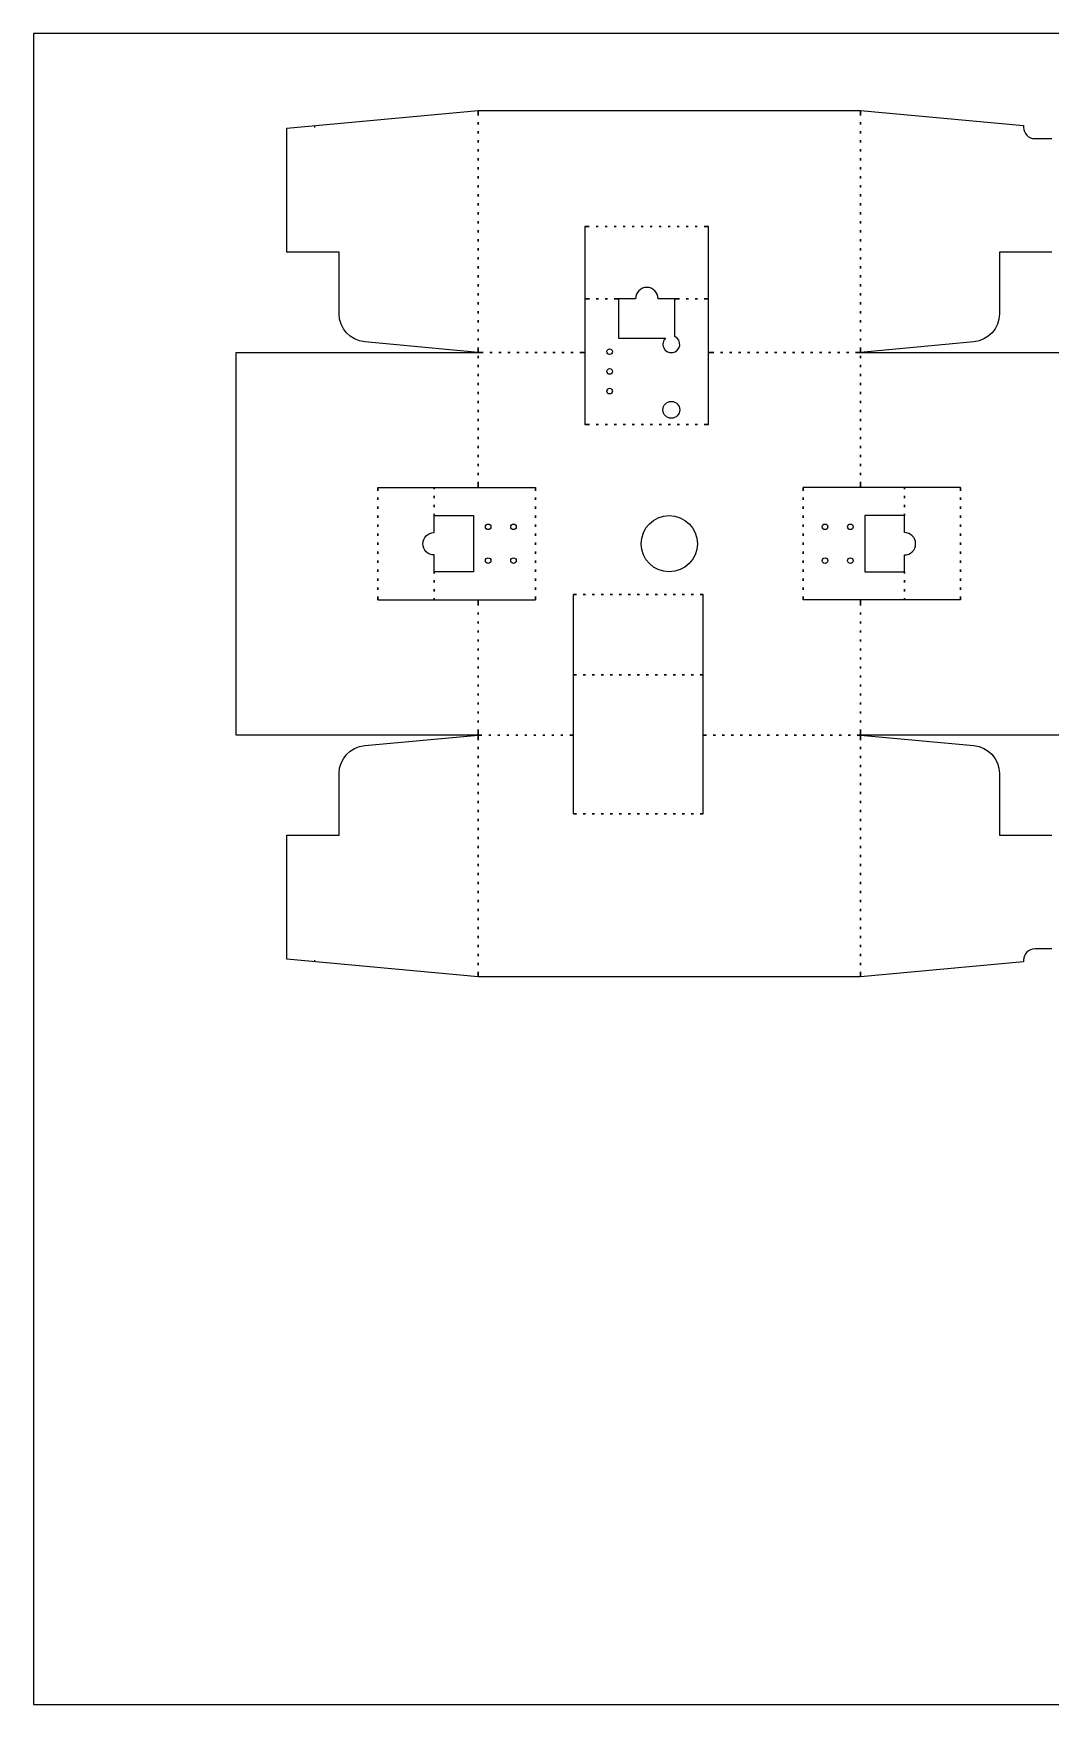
# Model space of a CAD drawing. Extents: x 0 to 420, y -297 to 0.
# Drawn here: x 0 to 180.9, y -297 to 0 of the extents above; entities that cross this region are included whole.
import ezdxf

# ---------------------------------------------------------------- set-up
doc = ezdxf.new("R2010")
doc.units = 0
for name, color, linetype in [('PIEGA_TRATTEGGIO', 9, 'CONTINUOUS'), ('TAGLI_INTERNI', 40, 'CONTINUOUS'), ('TAGLIO_ESTERNI', 35, 'CONTINUOUS')]:
    doc.layers.add(name, color=color, linetype=linetype)

msp = doc.modelspace()

# ---------------------------------------------------------------- linework, layer by layer
at = {"layer": 'PIEGA_TRATTEGGIO', "linetype": 'CONTINUOUS'}
for p, q in [((79.06, -13.69), (79.06, -14.59)), ((147.06, -14.59), (147.06, -13.69)), ((79.06, -15.79), (79.06, -16.19)), ((79.06, -17.39), (79.06, -17.79)), ((147.06, -16.19), (147.06, -15.79)), ((147.06, -17.79), (147.06, -17.39)), ((79.06, -18.99), (79.06, -19.39)), ((79.06, -20.59), (79.06, -20.99)), ((147.06, -19.39), (147.06, -18.99)), ((147.06, -20.99), (147.06, -20.59)), ((79.06, -22.19), (79.06, -22.59)), ((147.06, -22.59), (147.06, -22.19)), ((79.06, -23.79), (79.06, -24.19)), ((79.06, -25.39), (79.06, -25.79)), ((147.06, -24.19), (147.06, -23.79)), ((147.06, -25.79), (147.06, -25.39)), ((79.06, -26.99), (79.06, -27.39)), ((79.06, -28.59), (79.06, -28.99)), ((147.06, -27.39), (147.06, -26.99)), ((147.06, -28.99), (147.06, -28.59)), ((79.06, -30.19), (79.06, -30.59)), ((79.06, -31.79), (79.06, -32.19)), ((147.06, -30.59), (147.06, -30.19)), ((147.06, -32.19), (147.06, -31.79)), ((79.06, -33.39), (79.06, -33.79)), ((79.06, -34.99), (79.06, -35.39)), ((98.02, -34.34), (98.84, -34.34)), ((100.04, -34.34), (100.44, -34.34)), ((101.64, -34.34), (102.04, -34.34)), ((103.24, -34.34), (103.64, -34.34)), ((104.84, -34.34), (105.24, -34.34)), ((106.44, -34.34), (106.84, -34.34)), ((108.04, -34.34), (108.44, -34.34)), ((109.64, -34.34), (110.04, -34.34)), ((111.24, -34.34), (111.64, -34.34)), ((112.84, -34.34), (113.24, -34.34)), ((114.44, -34.34), (114.84, -34.34)), ((116.04, -34.34), (116.44, -34.34)), ((117.64, -34.34), (118.04, -34.34)), ((119.24, -34.34), (120.06, -34.34)), ((147.06, -33.79), (147.06, -33.39)), ((147.06, -35.39), (147.06, -34.99)), ((79.06, -36.59), (79.06, -36.99)), ((79.06, -38.19), (79.06, -38.59)), ((147.06, -36.99), (147.06, -36.59)), ((147.06, -38.59), (147.06, -38.19)), ((79.06, -39.79), (79.06, -40.19)), ((79.06, -41.39), (79.06, -41.79)), ((147.06, -40.19), (147.06, -39.79)), ((147.06, -41.79), (147.06, -41.39)), ((79.06, -42.99), (79.06, -43.39)), ((147.06, -43.39), (147.06, -42.99)), ((79.06, -44.59), (79.06, -44.99)), ((79.06, -46.19), (79.06, -46.59)), ((98.06, -47.14), (98.86, -47.14)), ((100.06, -47.14), (100.46, -47.14)), ((101.66, -47.14), (102.06, -47.14)), ((103.26, -47.14), (104.06, -47.14)), ((114.06, -47.14), (114.86, -47.14)), ((116.06, -47.14), (116.46, -47.14)), ((117.66, -47.14), (118.06, -47.14)), ((119.26, -47.14), (120.06, -47.14)), ((147.06, -44.99), (147.06, -44.59)), ((147.06, -46.59), (147.06, -46.19)), ((79.06, -47.79), (79.06, -48.19)), ((79.06, -49.39), (79.06, -49.79)), ((147.06, -48.19), (147.06, -47.79)), ((147.06, -49.79), (147.06, -49.39)), ((79.06, -50.99), (79.06, -51.39)), ((79.06, -52.59), (79.06, -52.99)), ((147.06, -51.39), (147.06, -50.99)), ((147.06, -52.99), (147.06, -52.59)), ((79.06, -54.19), (79.06, -54.59)), ((147.06, -54.59), (147.06, -54.19)), ((79.06, -57.69), (79.06, -57.29)), ((79.06, -59.29), (79.06, -58.89)), ((81.16, -56.69), (81.56, -56.69)), ((82.76, -56.69), (83.16, -56.69)), ((84.36, -56.69), (84.76, -56.69)), ((85.96, -56.69), (86.36, -56.69)), ((87.56, -56.69), (87.96, -56.69)), ((89.16, -56.69), (89.56, -56.69)), ((90.76, -56.69), (91.16, -56.69)), ((92.36, -56.69), (92.76, -56.69)), ((93.96, -56.69), (94.36, -56.69)), ((95.56, -56.69), (95.96, -56.69)), ((97.16, -56.69), (98.06, -56.69)), ((120.96, -56.69), (120.06, -56.69)), ((122.56, -56.69), (122.16, -56.69)), ((124.16, -56.69), (123.76, -56.69)), ((125.76, -56.69), (125.36, -56.69)), ((127.36, -56.69), (126.96, -56.69)), ((128.96, -56.69), (128.56, -56.69)), ((130.56, -56.69), (130.16, -56.69)), ((132.16, -56.69), (131.76, -56.69)), ((133.76, -56.69), (133.36, -56.69)), ((135.36, -56.69), (134.96, -56.69)), ((136.96, -56.69), (136.56, -56.69)), ((138.56, -56.69), (138.16, -56.69)), ((140.16, -56.69), (139.76, -56.69)), ((141.76, -56.69), (141.36, -56.69)), ((143.36, -56.69), (142.96, -56.69)), ((144.96, -56.69), (144.56, -56.69)), ((147.06, -57.69), (147.06, -57.29)), ((147.06, -59.29), (147.06, -58.89)), ((79.06, -60.89), (79.06, -60.49)), ((79.06, -62.49), (79.06, -62.09)), ((147.06, -60.89), (147.06, -60.49)), ((147.06, -62.49), (147.06, -62.09)), ((79.06, -64.09), (79.06, -63.69)), ((79.06, -65.69), (79.06, -65.29)), ((147.06, -64.09), (147.06, -63.69)), ((147.06, -65.69), (147.06, -65.29)), ((79.06, -67.29), (79.06, -66.89)), ((147.06, -67.29), (147.06, -66.89)), ((79.06, -68.89), (79.06, -68.49)), ((79.06, -70.49), (79.06, -70.09)), ((98.06, -69.49), (98.86, -69.49)), ((100.06, -69.49), (100.46, -69.49)), ((101.66, -69.49), (102.06, -69.49)), ((103.26, -69.49), (103.66, -69.49)), ((104.86, -69.49), (105.26, -69.49)), ((106.46, -69.49), (106.86, -69.49)), ((108.06, -69.49), (108.46, -69.49)), ((109.66, -69.49), (110.06, -69.49)), ((111.26, -69.49), (111.66, -69.49)), ((112.86, -69.49), (113.26, -69.49)), ((114.46, -69.49), (114.86, -69.49)), ((116.06, -69.49), (116.46, -69.49)), ((117.66, -69.49), (118.06, -69.49)), ((119.26, -69.49), (120.06, -69.49)), ((147.06, -68.89), (147.06, -68.49)), ((147.06, -70.49), (147.06, -70.09)), ((79.06, -72.09), (79.06, -71.69)), ((79.06, -73.69), (79.06, -73.29)), ((147.06, -72.09), (147.06, -71.69)), ((147.06, -73.69), (147.06, -73.29)), ((79.06, -75.29), (79.06, -74.89)), ((79.06, -76.89), (79.06, -76.49)), ((147.06, -75.29), (147.06, -74.89)), ((147.06, -76.89), (147.06, -76.49)), ((79.06, -78.49), (79.06, -78.09)), ((79.06, -80.69), (79.06, -79.69)), ((147.06, -78.49), (147.06, -78.09)), ((147.06, -80.69), (147.06, -79.69)), ((61.26, -81.29), (61.26, -80.69)), ((61.26, -82.89), (61.26, -82.49)), ((71.26, -80.99), (71.26, -80.69)), ((71.26, -82.59), (71.26, -82.19)), ((89.26, -80.69), (89.26, -81.29)), ((89.26, -82.49), (89.26, -82.89)), ((136.86, -80.69), (136.86, -81.29)), ((136.86, -82.49), (136.86, -82.89)), ((154.86, -80.99), (154.86, -80.69)), ((154.86, -82.59), (154.86, -82.19)), ((164.86, -81.29), (164.86, -80.69)), ((164.86, -82.89), (164.86, -82.49)), ((61.26, -84.49), (61.26, -84.09)), ((61.26, -86.09), (61.26, -85.69)), ((71.26, -84.19), (71.26, -83.79)), ((71.26, -85.69), (71.26, -85.39)), ((89.26, -84.09), (89.26, -84.49)), ((89.26, -85.69), (89.26, -86.09)), ((136.86, -84.09), (136.86, -84.49)), ((136.86, -85.69), (136.86, -86.09)), ((154.86, -84.19), (154.86, -83.79)), ((154.86, -85.69), (154.86, -85.39)), ((164.86, -84.49), (164.86, -84.09)), ((164.86, -86.09), (164.86, -85.69)), ((61.26, -87.69), (61.26, -87.29)), ((61.26, -89.29), (61.26, -88.89)), ((89.26, -87.29), (89.26, -87.69)), ((89.26, -88.89), (89.26, -89.29)), ((136.86, -87.29), (136.86, -87.69)), ((136.86, -88.89), (136.86, -89.29)), ((164.86, -87.69), (164.86, -87.29)), ((164.86, -89.29), (164.86, -88.89)), ((61.26, -90.89), (61.26, -90.49)), ((89.26, -90.49), (89.26, -90.89)), ((136.86, -90.49), (136.86, -90.89)), ((164.86, -90.89), (164.86, -90.49)), ((61.26, -92.49), (61.26, -92.09)), ((61.26, -94.09), (61.26, -93.69)), ((89.26, -92.09), (89.26, -92.49)), ((89.26, -93.69), (89.26, -94.09)), ((136.86, -92.09), (136.86, -92.49)), ((136.86, -93.69), (136.86, -94.09)), ((164.86, -92.49), (164.86, -92.09)), ((164.86, -94.09), (164.86, -93.69)), ((61.26, -95.69), (61.26, -95.29)), ((61.26, -97.29), (61.26, -96.89)), ((71.26, -95.99), (71.26, -95.69)), ((71.26, -97.59), (71.26, -97.19)), ((89.26, -95.29), (89.26, -95.69)), ((89.26, -96.89), (89.26, -97.29)), ((136.86, -95.29), (136.86, -95.69)), ((136.86, -96.89), (136.86, -97.29)), ((154.86, -95.99), (154.86, -95.69)), ((154.86, -97.59), (154.86, -97.19)), ((164.86, -95.69), (164.86, -95.29)), ((164.86, -97.29), (164.86, -96.89)), ((61.26, -98.89), (61.26, -98.49)), ((61.26, -100.69), (61.26, -100.09)), ((71.26, -99.19), (71.26, -98.79)), ((71.26, -100.69), (71.26, -100.39)), ((79.06, -100.69), (79.06, -101.69)), ((89.26, -98.49), (89.26, -98.89)), ((89.26, -100.09), (89.26, -100.69)), ((96.56, -99.74), (96.06, -99.74)), ((98.16, -99.74), (97.76, -99.74)), ((99.76, -99.74), (99.36, -99.74)), ((101.36, -99.74), (100.96, -99.74)), ((102.96, -99.74), (102.56, -99.74)), ((104.56, -99.74), (104.16, -99.74)), ((106.16, -99.74), (105.76, -99.74)), ((107.76, -99.74), (107.36, -99.74)), ((109.36, -99.74), (108.96, -99.74)), ((110.96, -99.74), (110.56, -99.74)), ((112.56, -99.74), (112.16, -99.74)), ((114.16, -99.74), (113.76, -99.74)), ((115.76, -99.74), (115.36, -99.74)), ((117.36, -99.74), (116.96, -99.74)), ((119.06, -99.74), (118.56, -99.74)), ((136.86, -98.49), (136.86, -98.89)), ((136.86, -100.09), (136.86, -100.69)), ((147.06, -100.69), (147.06, -101.69)), ((154.86, -99.19), (154.86, -98.79)), ((154.86, -100.69), (154.86, -100.39)), ((164.86, -98.89), (164.86, -98.49)), ((164.86, -100.69), (164.86, -100.09)), ((79.06, -102.89), (79.06, -103.29)), ((147.06, -102.89), (147.06, -103.29)), ((79.06, -104.49), (79.06, -104.89)), ((79.06, -106.09), (79.06, -106.49)), ((147.06, -104.49), (147.06, -104.89)), ((147.06, -106.09), (147.06, -106.49)), ((79.06, -107.69), (79.06, -108.09)), ((79.06, -109.29), (79.06, -109.69)), ((147.06, -107.69), (147.06, -108.09)), ((147.06, -109.29), (147.06, -109.69)), ((79.06, -110.89), (79.06, -111.29)), ((79.06, -112.49), (79.06, -112.89)), ((147.06, -110.89), (147.06, -111.29)), ((147.06, -112.49), (147.06, -112.89)), ((79.06, -114.09), (79.06, -114.49)), ((79.06, -115.69), (79.06, -116.09)), ((96.56, -113.99), (96.06, -113.99)), ((98.16, -113.99), (97.76, -113.99)), ((99.76, -113.99), (99.36, -113.99)), ((101.36, -113.99), (100.96, -113.99)), ((102.96, -113.99), (102.56, -113.99)), ((104.56, -113.99), (104.16, -113.99)), ((106.16, -113.99), (105.76, -113.99)), ((107.76, -113.99), (107.36, -113.99)), ((109.36, -113.99), (108.96, -113.99)), ((110.96, -113.99), (110.56, -113.99)), ((112.56, -113.99), (112.16, -113.99)), ((114.16, -113.99), (113.76, -113.99)), ((115.76, -113.99), (115.36, -113.99)), ((117.36, -113.99), (116.96, -113.99)), ((119.06, -113.99), (118.56, -113.99)), ((147.06, -114.09), (147.06, -114.49)), ((147.06, -115.69), (147.06, -116.09)), ((79.06, -117.29), (79.06, -117.69)), ((147.06, -117.29), (147.06, -117.69)), ((79.06, -118.89), (79.06, -119.29)), ((79.06, -120.49), (79.06, -120.89)), ((147.06, -118.89), (147.06, -119.29)), ((147.06, -120.49), (147.06, -120.89)), ((79.06, -122.09), (79.06, -122.49)), ((79.06, -123.69), (79.06, -125.59)), ((79.06, -124.69), (79.76, -124.69)), ((80.96, -124.69), (81.36, -124.69)), ((82.56, -124.69), (82.96, -124.69)), ((84.16, -124.69), (84.56, -124.69)), ((85.76, -124.69), (86.16, -124.69)), ((87.36, -124.69), (87.76, -124.69)), ((88.96, -124.69), (89.36, -124.69)), ((90.56, -124.69), (90.96, -124.69)), ((92.16, -124.69), (92.56, -124.69)), ((93.76, -124.69), (94.16, -124.69)), ((95.36, -124.69), (96.06, -124.69)), ((119.66, -124.69), (119.06, -124.69)), ((121.26, -124.69), (120.86, -124.69)), ((122.86, -124.69), (122.46, -124.69)), ((124.46, -124.69), (124.06, -124.69)), ((126.06, -124.69), (125.66, -124.69)), ((127.66, -124.69), (127.26, -124.69)), ((129.26, -124.69), (128.86, -124.69)), ((130.86, -124.69), (130.46, -124.69)), ((132.46, -124.69), (132.06, -124.69)), ((134.06, -124.69), (133.66, -124.69)), ((135.66, -124.69), (135.26, -124.69)), ((137.26, -124.69), (136.86, -124.69)), ((138.86, -124.69), (138.46, -124.69)), ((140.46, -124.69), (140.06, -124.69)), ((142.06, -124.69), (141.66, -124.69)), ((143.66, -124.69), (143.26, -124.69)), ((145.26, -124.69), (144.86, -124.69)), ((147.06, -122.09), (147.06, -122.49)), ((79.06, -127.19), (79.06, -126.79)), ((147.06, -126.79), (147.06, -127.19)), ((79.06, -128.79), (79.06, -128.39)), ((79.06, -130.39), (79.06, -129.99)), ((147.06, -128.39), (147.06, -128.79)), ((147.06, -129.99), (147.06, -130.39)), ((79.06, -131.99), (79.06, -131.59)), ((79.06, -133.59), (79.06, -133.19)), ((147.06, -131.59), (147.06, -131.99)), ((147.06, -133.19), (147.06, -133.59)), ((79.06, -135.19), (79.06, -134.79)), ((79.06, -136.79), (79.06, -136.39)), ((147.06, -134.79), (147.06, -135.19)), ((147.06, -136.39), (147.06, -136.79)), ((79.06, -138.39), (79.06, -137.99)), ((79.06, -139.99), (79.06, -139.59)), ((96.56, -138.69), (96.06, -138.69)), ((98.16, -138.69), (97.76, -138.69)), ((99.76, -138.69), (99.36, -138.69)), ((101.36, -138.69), (100.96, -138.69)), ((102.96, -138.69), (102.56, -138.69)), ((104.56, -138.69), (104.16, -138.69)), ((106.16, -138.69), (105.76, -138.69)), ((107.76, -138.69), (107.36, -138.69)), ((109.36, -138.69), (108.96, -138.69)), ((110.96, -138.69), (110.56, -138.69)), ((112.56, -138.69), (112.16, -138.69)), ((114.16, -138.69), (113.76, -138.69)), ((115.76, -138.69), (115.36, -138.69)), ((117.36, -138.69), (116.96, -138.69)), ((119.06, -138.69), (118.56, -138.69)), ((147.06, -137.99), (147.06, -138.39)), ((147.06, -139.59), (147.06, -139.99)), ((79.06, -141.59), (79.06, -141.19)), ((147.06, -141.19), (147.06, -141.59)), ((79.06, -143.19), (79.06, -142.79)), ((79.06, -144.79), (79.06, -144.39)), ((147.06, -142.79), (147.06, -143.19)), ((147.06, -144.39), (147.06, -144.79)), ((79.06, -146.39), (79.06, -145.99)), ((79.06, -147.99), (79.06, -147.59)), ((147.06, -145.99), (147.06, -146.39)), ((147.06, -147.59), (147.06, -147.99)), ((79.06, -149.59), (79.06, -149.19)), ((79.06, -151.19), (79.06, -150.79)), ((147.06, -149.19), (147.06, -149.59)), ((147.06, -150.79), (147.06, -151.19)), ((79.06, -152.79), (79.06, -152.39)), ((79.06, -154.39), (79.06, -153.99)), ((147.06, -152.39), (147.06, -152.79)), ((147.06, -153.99), (147.06, -154.39)), ((79.06, -155.99), (79.06, -155.59)), ((79.06, -157.59), (79.06, -157.19)), ((147.06, -155.59), (147.06, -155.99)), ((147.06, -157.19), (147.06, -157.59)), ((79.06, -159.19), (79.06, -158.79)), ((147.06, -158.79), (147.06, -159.19)), ((79.06, -160.79), (79.06, -160.39)), ((79.06, -162.39), (79.06, -161.99)), ((147.06, -160.39), (147.06, -160.79)), ((147.06, -161.99), (147.06, -162.39)), ((79.06, -163.99), (79.06, -163.59)), ((79.06, -165.59), (79.06, -165.19)), ((147.06, -163.59), (147.06, -163.99)), ((147.06, -165.19), (147.06, -165.59)), ((79.06, -167.69), (79.06, -166.79)), ((147.06, -166.79), (147.06, -167.69))]:
    msp.add_line(p, q, dxfattribs=at)
for points in [[(79.06, -55.79), (79.06, -56.69), (79.96, -56.69)], [(146.16, -56.69), (147.06, -56.69), (147.06, -55.79)], [(147.06, -123.69), (147.06, -124.69), (146.46, -124.69)]]:
    msp.add_lwpolyline(points, dxfattribs=at)
for points in [[(79.06, -125.59), (79.06, -123.69), (79.06, -124.69), (79.76, -124.69), (79.06, -124.69)], [(147.06, -124.69), (146.46, -124.69), (147.06, -124.69), (147.06, -125.59)]]:
    msp.add_lwpolyline(points, close=True, dxfattribs=at)
for points in [[(79.06, -13.69, 0), (79.06, -14.59, 0)], [(147.06, -14.59, 0), (147.06, -13.69, 0)], [(79.06, -15.79, 0), (79.06, -16.19, 0)], [(79.06, -17.39, 0), (79.06, -17.79, 0)], [(147.06, -16.19, 0), (147.06, -15.79, 0)], [(147.06, -17.79, 0), (147.06, -17.39, 0)], [(79.06, -18.99, 0), (79.06, -19.39, 0)], [(79.06, -20.59, 0), (79.06, -20.99, 0)], [(147.06, -19.39, 0), (147.06, -18.99, 0)], [(147.06, -20.99, 0), (147.06, -20.59, 0)], [(79.06, -22.19, 0), (79.06, -22.59, 0)], [(147.06, -22.59, 0), (147.06, -22.19, 0)], [(79.06, -23.79, 0), (79.06, -24.19, 0)], [(79.06, -25.39, 0), (79.06, -25.79, 0)], [(147.06, -24.19, 0), (147.06, -23.79, 0)], [(147.06, -25.79, 0), (147.06, -25.39, 0)], [(79.06, -26.99, 0), (79.06, -27.39, 0)], [(79.06, -28.59, 0), (79.06, -28.99, 0)], [(147.06, -27.39, 0), (147.06, -26.99, 0)], [(147.06, -28.99, 0), (147.06, -28.59, 0)], [(79.06, -30.19, 0), (79.06, -30.59, 0)], [(79.06, -31.79, 0), (79.06, -32.19, 0)], [(147.06, -30.59, 0), (147.06, -30.19, 0)], [(147.06, -32.19, 0), (147.06, -31.79, 0)], [(79.06, -33.39, 0), (79.06, -33.79, 0)], [(79.06, -34.99, 0), (79.06, -35.39, 0)], [(98.02, -34.34, 0), (98.84, -34.34, 0)], [(100.04, -34.34, 0), (100.44, -34.34, 0)], [(101.64, -34.34, 0), (102.04, -34.34, 0)], [(103.24, -34.34, 0), (103.64, -34.34, 0)], [(104.84, -34.34, 0), (105.24, -34.34, 0)], [(106.44, -34.34, 0), (106.84, -34.34, 0)], [(108.04, -34.34, 0), (108.44, -34.34, 0)], [(109.64, -34.34, 0), (110.04, -34.34, 0)], [(111.24, -34.34, 0), (111.64, -34.34, 0)], [(112.84, -34.34, 0), (113.24, -34.34, 0)], [(114.44, -34.34, 0), (114.84, -34.34, 0)], [(116.04, -34.34, 0), (116.44, -34.34, 0)], [(117.64, -34.34, 0), (118.04, -34.34, 0)], [(119.24, -34.34, 0), (120.06, -34.34, 0)], [(147.06, -33.79, 0), (147.06, -33.39, 0)], [(147.06, -35.39, 0), (147.06, -34.99, 0)], [(79.06, -36.59, 0), (79.06, -36.99, 0)], [(79.06, -38.19, 0), (79.06, -38.59, 0)], [(147.06, -36.99, 0), (147.06, -36.59, 0)], [(147.06, -38.59, 0), (147.06, -38.19, 0)], [(79.06, -39.79, 0), (79.06, -40.19, 0)], [(79.06, -41.39, 0), (79.06, -41.79, 0)], [(147.06, -40.19, 0), (147.06, -39.79, 0)], [(147.06, -41.79, 0), (147.06, -41.39, 0)], [(79.06, -42.99, 0), (79.06, -43.39, 0)], [(147.06, -43.39, 0), (147.06, -42.99, 0)], [(79.06, -44.59, 0), (79.06, -44.99, 0)], [(79.06, -46.19, 0), (79.06, -46.59, 0)], [(98.06, -47.14, 0), (98.86, -47.14, 0)], [(100.06, -47.14, 0), (100.46, -47.14, 0)], [(101.66, -47.14, 0), (102.06, -47.14, 0)], [(103.26, -47.14, 0), (104.06, -47.14, 0)], [(114.06, -47.14, 0), (114.86, -47.14, 0)], [(116.06, -47.14, 0), (116.46, -47.14, 0)], [(117.66, -47.14, 0), (118.06, -47.14, 0)], [(119.26, -47.14, 0), (120.06, -47.14, 0)], [(147.06, -44.99, 0), (147.06, -44.59, 0)], [(147.06, -46.59, 0), (147.06, -46.19, 0)], [(79.06, -47.79, 0), (79.06, -48.19, 0)], [(79.06, -49.39, 0), (79.06, -49.79, 0)], [(147.06, -48.19, 0), (147.06, -47.79, 0)], [(147.06, -49.79, 0), (147.06, -49.39, 0)], [(79.06, -50.99, 0), (79.06, -51.39, 0)], [(79.06, -52.59, 0), (79.06, -52.99, 0)], [(147.06, -51.39, 0), (147.06, -50.99, 0)], [(147.06, -52.99, 0), (147.06, -52.59, 0)], [(79.06, -54.19, 0), (79.06, -54.59, 0)], [(79.06, -55.79, 0), (79.06, -56.69, 0)], [(147.06, -54.59, 0), (147.06, -54.19, 0)], [(147.06, -56.69, 0), (147.06, -55.79, 0)], [(79.06, -56.69, 0), (79.96, -56.69, 0)], [(79.06, -57.69, 0), (79.06, -57.29, 0)], [(79.06, -59.29, 0), (79.06, -58.89, 0)], [(81.16, -56.69, 0), (81.56, -56.69, 0)], [(82.76, -56.69, 0), (83.16, -56.69, 0)], [(84.36, -56.69, 0), (84.76, -56.69, 0)], [(85.96, -56.69, 0), (86.36, -56.69, 0)], [(87.56, -56.69, 0), (87.96, -56.69, 0)], [(89.16, -56.69, 0), (89.56, -56.69, 0)], [(90.76, -56.69, 0), (91.16, -56.69, 0)], [(92.36, -56.69, 0), (92.76, -56.69, 0)], [(93.96, -56.69, 0), (94.36, -56.69, 0)], [(95.56, -56.69, 0), (95.96, -56.69, 0)], [(97.16, -56.69, 0), (98.06, -56.69, 0)], [(120.96, -56.69, 0), (120.06, -56.69, 0)], [(122.56, -56.69, 0), (122.16, -56.69, 0)], [(124.16, -56.69, 0), (123.76, -56.69, 0)], [(125.76, -56.69, 0), (125.36, -56.69, 0)], [(127.36, -56.69, 0), (126.96, -56.69, 0)], [(128.96, -56.69, 0), (128.56, -56.69, 0)], [(130.56, -56.69, 0), (130.16, -56.69, 0)], [(132.16, -56.69, 0), (131.76, -56.69, 0)], [(133.76, -56.69, 0), (133.36, -56.69, 0)], [(135.36, -56.69, 0), (134.96, -56.69, 0)], [(136.96, -56.69, 0), (136.56, -56.69, 0)], [(138.56, -56.69, 0), (138.16, -56.69, 0)], [(140.16, -56.69, 0), (139.76, -56.69, 0)], [(141.76, -56.69, 0), (141.36, -56.69, 0)], [(143.36, -56.69, 0), (142.96, -56.69, 0)], [(144.96, -56.69, 0), (144.56, -56.69, 0)], [(147.06, -56.69, 0), (146.16, -56.69, 0)], [(147.06, -57.69, 0), (147.06, -57.29, 0)], [(147.06, -59.29, 0), (147.06, -58.89, 0)], [(79.06, -60.89, 0), (79.06, -60.49, 0)], [(79.06, -62.49, 0), (79.06, -62.09, 0)], [(147.06, -60.89, 0), (147.06, -60.49, 0)], [(147.06, -62.49, 0), (147.06, -62.09, 0)], [(79.06, -64.09, 0), (79.06, -63.69, 0)], [(79.06, -65.69, 0), (79.06, -65.29, 0)], [(147.06, -64.09, 0), (147.06, -63.69, 0)], [(147.06, -65.69, 0), (147.06, -65.29, 0)], [(79.06, -67.29, 0), (79.06, -66.89, 0)], [(147.06, -67.29, 0), (147.06, -66.89, 0)], [(79.06, -68.89, 0), (79.06, -68.49, 0)], [(79.06, -70.49, 0), (79.06, -70.09, 0)], [(98.06, -69.49, 0), (98.86, -69.49, 0)], [(100.06, -69.49, 0), (100.46, -69.49, 0)], [(101.66, -69.49, 0), (102.06, -69.49, 0)], [(103.26, -69.49, 0), (103.66, -69.49, 0)], [(104.86, -69.49, 0), (105.26, -69.49, 0)], [(106.46, -69.49, 0), (106.86, -69.49, 0)], [(108.06, -69.49, 0), (108.46, -69.49, 0)], [(109.66, -69.49, 0), (110.06, -69.49, 0)], [(111.26, -69.49, 0), (111.66, -69.49, 0)], [(112.86, -69.49, 0), (113.26, -69.49, 0)], [(114.46, -69.49, 0), (114.86, -69.49, 0)], [(116.06, -69.49, 0), (116.46, -69.49, 0)], [(117.66, -69.49, 0), (118.06, -69.49, 0)], [(119.26, -69.49, 0), (120.06, -69.49, 0)], [(147.06, -68.89, 0), (147.06, -68.49, 0)], [(147.06, -70.49, 0), (147.06, -70.09, 0)], [(79.06, -72.09, 0), (79.06, -71.69, 0)], [(79.06, -73.69, 0), (79.06, -73.29, 0)], [(147.06, -72.09, 0), (147.06, -71.69, 0)], [(147.06, -73.69, 0), (147.06, -73.29, 0)], [(79.06, -75.29, 0), (79.06, -74.89, 0)], [(79.06, -76.89, 0), (79.06, -76.49, 0)], [(147.06, -75.29, 0), (147.06, -74.89, 0)], [(147.06, -76.89, 0), (147.06, -76.49, 0)], [(79.06, -78.49, 0), (79.06, -78.09, 0)], [(79.06, -80.69, 0), (79.06, -79.69, 0)], [(147.06, -78.49, 0), (147.06, -78.09, 0)], [(147.06, -80.69, 0), (147.06, -79.69, 0)], [(61.26, -81.29, 0), (61.26, -80.69, 0)], [(61.26, -82.89, 0), (61.26, -82.49, 0)], [(71.26, -80.99, 0), (71.26, -80.69, 0)], [(71.26, -82.59, 0), (71.26, -82.19, 0)], [(89.26, -80.69, 0), (89.26, -81.29, 0)], [(89.26, -82.49, 0), (89.26, -82.89, 0)], [(136.86, -80.69, 0), (136.86, -81.29, 0)], [(136.86, -82.49, 0), (136.86, -82.89, 0)], [(154.86, -80.99, 0), (154.86, -80.69, 0)], [(154.86, -82.59, 0), (154.86, -82.19, 0)], [(164.86, -81.29, 0), (164.86, -80.69, 0)], [(164.86, -82.89, 0), (164.86, -82.49, 0)], [(61.26, -84.49, 0), (61.26, -84.09, 0)], [(61.26, -86.09, 0), (61.26, -85.69, 0)], [(71.26, -84.19, 0), (71.26, -83.79, 0)], [(71.26, -85.69, 0), (71.26, -85.39, 0)], [(89.26, -84.09, 0), (89.26, -84.49, 0)], [(89.26, -85.69, 0), (89.26, -86.09, 0)], [(136.86, -84.09, 0), (136.86, -84.49, 0)], [(136.86, -85.69, 0), (136.86, -86.09, 0)], [(154.86, -84.19, 0), (154.86, -83.79, 0)], [(154.86, -85.69, 0), (154.86, -85.39, 0)], [(164.86, -84.49, 0), (164.86, -84.09, 0)], [(164.86, -86.09, 0), (164.86, -85.69, 0)], [(61.26, -87.69, 0), (61.26, -87.29, 0)], [(61.26, -89.29, 0), (61.26, -88.89, 0)], [(89.26, -87.29, 0), (89.26, -87.69, 0)], [(89.26, -88.89, 0), (89.26, -89.29, 0)], [(136.86, -87.29, 0), (136.86, -87.69, 0)], [(136.86, -88.89, 0), (136.86, -89.29, 0)], [(164.86, -87.69, 0), (164.86, -87.29, 0)], [(164.86, -89.29, 0), (164.86, -88.89, 0)], [(61.26, -90.89, 0), (61.26, -90.49, 0)], [(89.26, -90.49, 0), (89.26, -90.89, 0)], [(136.86, -90.49, 0), (136.86, -90.89, 0)], [(164.86, -90.89, 0), (164.86, -90.49, 0)], [(61.26, -92.49, 0), (61.26, -92.09, 0)], [(61.26, -94.09, 0), (61.26, -93.69, 0)], [(89.26, -92.09, 0), (89.26, -92.49, 0)], [(89.26, -93.69, 0), (89.26, -94.09, 0)], [(136.86, -92.09, 0), (136.86, -92.49, 0)], [(136.86, -93.69, 0), (136.86, -94.09, 0)], [(164.86, -92.49, 0), (164.86, -92.09, 0)], [(164.86, -94.09, 0), (164.86, -93.69, 0)], [(61.26, -95.69, 0), (61.26, -95.29, 0)], [(61.26, -97.29, 0), (61.26, -96.89, 0)], [(71.26, -95.99, 0), (71.26, -95.69, 0)], [(71.26, -97.59, 0), (71.26, -97.19, 0)], [(89.26, -95.29, 0), (89.26, -95.69, 0)], [(89.26, -96.89, 0), (89.26, -97.29, 0)], [(136.86, -95.29, 0), (136.86, -95.69, 0)], [(136.86, -96.89, 0), (136.86, -97.29, 0)], [(154.86, -95.99, 0), (154.86, -95.69, 0)], [(154.86, -97.59, 0), (154.86, -97.19, 0)], [(164.86, -95.69, 0), (164.86, -95.29, 0)], [(164.86, -97.29, 0), (164.86, -96.89, 0)], [(61.26, -98.89, 0), (61.26, -98.49, 0)], [(61.26, -100.69, 0), (61.26, -100.09, 0)], [(71.26, -99.19, 0), (71.26, -98.79, 0)], [(71.26, -100.69, 0), (71.26, -100.39, 0)], [(79.06, -100.69, 0), (79.06, -101.69, 0)], [(89.26, -98.49, 0), (89.26, -98.89, 0)], [(89.26, -100.09, 0), (89.26, -100.69, 0)], [(96.56, -99.74, 0), (96.06, -99.74, 0)], [(98.16, -99.74, 0), (97.76, -99.74, 0)], [(99.76, -99.74, 0), (99.36, -99.74, 0)], [(101.36, -99.74, 0), (100.96, -99.74, 0)], [(102.96, -99.74, 0), (102.56, -99.74, 0)], [(104.56, -99.74, 0), (104.16, -99.74, 0)], [(106.16, -99.74, 0), (105.76, -99.74, 0)], [(107.76, -99.74, 0), (107.36, -99.74, 0)], [(109.36, -99.74, 0), (108.96, -99.74, 0)], [(110.96, -99.74, 0), (110.56, -99.74, 0)], [(112.56, -99.74, 0), (112.16, -99.74, 0)], [(114.16, -99.74, 0), (113.76, -99.74, 0)], [(115.76, -99.74, 0), (115.36, -99.74, 0)], [(117.36, -99.74, 0), (116.96, -99.74, 0)], [(119.06, -99.74, 0), (118.56, -99.74, 0)], [(136.86, -98.49, 0), (136.86, -98.89, 0)], [(136.86, -100.09, 0), (136.86, -100.69, 0)], [(147.06, -100.69, 0), (147.06, -101.69, 0)], [(154.86, -99.19, 0), (154.86, -98.79, 0)], [(154.86, -100.69, 0), (154.86, -100.39, 0)], [(164.86, -98.89, 0), (164.86, -98.49, 0)], [(164.86, -100.69, 0), (164.86, -100.09, 0)], [(79.06, -102.89, 0), (79.06, -103.29, 0)], [(147.06, -102.89, 0), (147.06, -103.29, 0)], [(79.06, -104.49, 0), (79.06, -104.89, 0)], [(79.06, -106.09, 0), (79.06, -106.49, 0)], [(147.06, -104.49, 0), (147.06, -104.89, 0)], [(147.06, -106.09, 0), (147.06, -106.49, 0)], [(79.06, -107.69, 0), (79.06, -108.09, 0)], [(79.06, -109.29, 0), (79.06, -109.69, 0)], [(147.06, -107.69, 0), (147.06, -108.09, 0)], [(147.06, -109.29, 0), (147.06, -109.69, 0)], [(79.06, -110.89, 0), (79.06, -111.29, 0)], [(79.06, -112.49, 0), (79.06, -112.89, 0)], [(147.06, -110.89, 0), (147.06, -111.29, 0)], [(147.06, -112.49, 0), (147.06, -112.89, 0)], [(79.06, -114.09, 0), (79.06, -114.49, 0)], [(79.06, -115.69, 0), (79.06, -116.09, 0)], [(96.56, -113.99, 0), (96.06, -113.99, 0)], [(98.16, -113.99, 0), (97.76, -113.99, 0)], [(99.76, -113.99, 0), (99.36, -113.99, 0)], [(101.36, -113.99, 0), (100.96, -113.99, 0)], [(102.96, -113.99, 0), (102.56, -113.99, 0)], [(104.56, -113.99, 0), (104.16, -113.99, 0)], [(106.16, -113.99, 0), (105.76, -113.99, 0)], [(107.76, -113.99, 0), (107.36, -113.99, 0)], [(109.36, -113.99, 0), (108.96, -113.99, 0)], [(110.96, -113.99, 0), (110.56, -113.99, 0)], [(112.56, -113.99, 0), (112.16, -113.99, 0)], [(114.16, -113.99, 0), (113.76, -113.99, 0)], [(115.76, -113.99, 0), (115.36, -113.99, 0)], [(117.36, -113.99, 0), (116.96, -113.99, 0)], [(119.06, -113.99, 0), (118.56, -113.99, 0)], [(147.06, -114.09, 0), (147.06, -114.49, 0)], [(147.06, -115.69, 0), (147.06, -116.09, 0)], [(79.06, -117.29, 0), (79.06, -117.69, 0)], [(147.06, -117.29, 0), (147.06, -117.69, 0)], [(79.06, -118.89, 0), (79.06, -119.29, 0)], [(79.06, -120.49, 0), (79.06, -120.89, 0)], [(147.06, -118.89, 0), (147.06, -119.29, 0)], [(147.06, -120.49, 0), (147.06, -120.89, 0)], [(79.06, -122.09, 0), (79.06, -122.49, 0)], [(80.96, -124.69, 0), (81.36, -124.69, 0)], [(82.56, -124.69, 0), (82.96, -124.69, 0)], [(84.16, -124.69, 0), (84.56, -124.69, 0)], [(85.76, -124.69, 0), (86.16, -124.69, 0)], [(87.36, -124.69, 0), (87.76, -124.69, 0)], [(88.96, -124.69, 0), (89.36, -124.69, 0)], [(90.56, -124.69, 0), (90.96, -124.69, 0)], [(92.16, -124.69, 0), (92.56, -124.69, 0)], [(93.76, -124.69, 0), (94.16, -124.69, 0)], [(95.36, -124.69, 0), (96.06, -124.69, 0)], [(119.66, -124.69, 0), (119.06, -124.69, 0)], [(121.26, -124.69, 0), (120.86, -124.69, 0)], [(122.86, -124.69, 0), (122.46, -124.69, 0)], [(124.46, -124.69, 0), (124.06, -124.69, 0)], [(126.06, -124.69, 0), (125.66, -124.69, 0)], [(127.66, -124.69, 0), (127.26, -124.69, 0)], [(129.26, -124.69, 0), (128.86, -124.69, 0)], [(130.86, -124.69, 0), (130.46, -124.69, 0)], [(132.46, -124.69, 0), (132.06, -124.69, 0)], [(134.06, -124.69, 0), (133.66, -124.69, 0)], [(135.66, -124.69, 0), (135.26, -124.69, 0)], [(137.26, -124.69, 0), (136.86, -124.69, 0)], [(138.86, -124.69, 0), (138.46, -124.69, 0)], [(140.46, -124.69, 0), (140.06, -124.69, 0)], [(142.06, -124.69, 0), (141.66, -124.69, 0)], [(143.66, -124.69, 0), (143.26, -124.69, 0)], [(145.26, -124.69, 0), (144.86, -124.69, 0)], [(147.06, -122.09, 0), (147.06, -122.49, 0)], [(79.06, -127.19, 0), (79.06, -126.79, 0)], [(147.06, -126.79, 0), (147.06, -127.19, 0)], [(79.06, -128.79, 0), (79.06, -128.39, 0)], [(79.06, -130.39, 0), (79.06, -129.99, 0)], [(147.06, -128.39, 0), (147.06, -128.79, 0)], [(147.06, -129.99, 0), (147.06, -130.39, 0)], [(79.06, -131.99, 0), (79.06, -131.59, 0)], [(79.06, -133.59, 0), (79.06, -133.19, 0)], [(147.06, -131.59, 0), (147.06, -131.99, 0)], [(147.06, -133.19, 0), (147.06, -133.59, 0)], [(79.06, -135.19, 0), (79.06, -134.79, 0)], [(79.06, -136.79, 0), (79.06, -136.39, 0)], [(147.06, -134.79, 0), (147.06, -135.19, 0)], [(147.06, -136.39, 0), (147.06, -136.79, 0)], [(79.06, -138.39, 0), (79.06, -137.99, 0)], [(79.06, -139.99, 0), (79.06, -139.59, 0)], [(96.56, -138.69, 0), (96.06, -138.69, 0)], [(98.16, -138.69, 0), (97.76, -138.69, 0)], [(99.76, -138.69, 0), (99.36, -138.69, 0)], [(101.36, -138.69, 0), (100.96, -138.69, 0)], [(102.96, -138.69, 0), (102.56, -138.69, 0)], [(104.56, -138.69, 0), (104.16, -138.69, 0)], [(106.16, -138.69, 0), (105.76, -138.69, 0)], [(107.76, -138.69, 0), (107.36, -138.69, 0)], [(109.36, -138.69, 0), (108.96, -138.69, 0)], [(110.96, -138.69, 0), (110.56, -138.69, 0)], [(112.56, -138.69, 0), (112.16, -138.69, 0)], [(114.16, -138.69, 0), (113.76, -138.69, 0)], [(115.76, -138.69, 0), (115.36, -138.69, 0)], [(117.36, -138.69, 0), (116.96, -138.69, 0)], [(119.06, -138.69, 0), (118.56, -138.69, 0)], [(147.06, -137.99, 0), (147.06, -138.39, 0)], [(147.06, -139.59, 0), (147.06, -139.99, 0)], [(79.06, -141.59, 0), (79.06, -141.19, 0)], [(147.06, -141.19, 0), (147.06, -141.59, 0)], [(79.06, -143.19, 0), (79.06, -142.79, 0)], [(79.06, -144.79, 0), (79.06, -144.39, 0)], [(147.06, -142.79, 0), (147.06, -143.19, 0)], [(147.06, -144.39, 0), (147.06, -144.79, 0)], [(79.06, -146.39, 0), (79.06, -145.99, 0)], [(79.06, -147.99, 0), (79.06, -147.59, 0)], [(147.06, -145.99, 0), (147.06, -146.39, 0)], [(147.06, -147.59, 0), (147.06, -147.99, 0)], [(79.06, -149.59, 0), (79.06, -149.19, 0)], [(79.06, -151.19, 0), (79.06, -150.79, 0)], [(147.06, -149.19, 0), (147.06, -149.59, 0)], [(147.06, -150.79, 0), (147.06, -151.19, 0)], [(79.06, -152.79, 0), (79.06, -152.39, 0)], [(79.06, -154.39, 0), (79.06, -153.99, 0)], [(147.06, -152.39, 0), (147.06, -152.79, 0)], [(147.06, -153.99, 0), (147.06, -154.39, 0)], [(79.06, -155.99, 0), (79.06, -155.59, 0)], [(79.06, -157.59, 0), (79.06, -157.19, 0)], [(147.06, -155.59, 0), (147.06, -155.99, 0)], [(147.06, -157.19, 0), (147.06, -157.59, 0)], [(79.06, -159.19, 0), (79.06, -158.79, 0)], [(147.06, -158.79, 0), (147.06, -159.19, 0)], [(79.06, -160.79, 0), (79.06, -160.39, 0)], [(79.06, -162.39, 0), (79.06, -161.99, 0)], [(147.06, -160.39, 0), (147.06, -160.79, 0)], [(147.06, -161.99, 0), (147.06, -162.39, 0)], [(79.06, -163.99, 0), (79.06, -163.59, 0)], [(79.06, -165.59, 0), (79.06, -165.19, 0)], [(147.06, -163.59, 0), (147.06, -163.99, 0)], [(147.06, -165.19, 0), (147.06, -165.59, 0)], [(79.06, -167.69, 0), (79.06, -166.79, 0)], [(147.06, -166.79, 0), (147.06, -167.69, 0)]]:
    msp.add_polyline3d(points, close=True, dxfattribs=at)
msp.add_polyline3d([(147.06, -124.69, 0), (147.06, -123.69, 0), (147.06, -125.59, 0)], dxfattribs=at)
at = {"layer": 'TAGLI_INTERNI'}
for p, q in [((98.06, -34.34), (98.06, -69.49)), ((120.06, -69.49), (120.06, -34.34)), ((61.26, -80.69), (89.26, -80.69)), ((164.86, -80.69), (136.86, -80.69)), ((61.26, -100.69), (89.26, -100.69)), ((96.06, -138.69), (96.06, -99.74)), ((119.06, -138.69), (119.06, -99.74)), ((164.86, -100.69), (136.86, -100.69))]:
    msp.add_line(p, q, dxfattribs=at)
for points in [[(107.06, -47.14), (104.06, -47.14), (104.06, -54.14), (112.41, -54.14, 3.295275), (114.06, -53.89), (114.06, -47.14), (111.06, -47.14, 1)], [(71.26, -92.69, -1), (71.26, -88.69), (71.26, -85.69), (78.26, -85.69), (78.26, -95.69), (71.26, -95.69)], [(154.86, -88.69), (154.86, -85.69), (147.86, -85.69), (147.86, -95.69), (154.86, -95.69), (154.86, -92.69, 1)]]:
    msp.add_lwpolyline(points, format="xyb", close=True, dxfattribs=at)
for centre, radius in [((102.46, -56.57), 0.5), ((102.46, -60.07), 0.5), ((102.46, -63.57), 0.5), ((113.42, -66.89), 1.5), ((113.06, -90.69), 5), ((80.86, -87.69), 0.5), ((85.36, -87.69), 0.5), ((140.76, -87.69), 0.5), ((145.26, -87.69), 0.5), ((80.86, -93.69), 0.5), ((85.36, -93.69), 0.5), ((140.76, -93.69), 0.5), ((145.26, -93.69), 0.5)]:
    msp.add_circle(centre, radius, dxfattribs=at)
at = {"layer": 'TAGLIO_ESTERNI'}
for p, q in [((50.06, -16.69), (50.06, -16.39)), ((50.06, -164.99), (50.06, -164.69))]:
    msp.add_line(p, q, dxfattribs=at)
msp.add_lwpolyline([(420, -297), (420, 0), (0, 0), (0, -297)], close=True, dxfattribs=at)
for points in [[(181.06, -162.69), (178.06, -162.69, 0.414214), (176.06, -164.69), (176.06, -164.99), (147.06, -167.69), (79.06, -167.69), (45.06, -164.52), (45.06, -142.49), (54.36, -142.49), (54.36, -131.54, -0.3873), (58.9, -126.56), (79.06, -124.69), (36.06, -124.69), (36.06, -56.69), (79.06, -56.69), (58.9, -54.81, -0.3873), (54.36, -49.83), (54.36, -38.89), (45.06, -38.89), (45.06, -16.85), (79.06, -13.69), (147.06, -13.69), (176.06, -16.39), (176.06, -16.69, 0.414214), (178.06, -18.69), (181.06, -18.69)], [(181.06, -38.89), (171.76, -38.89), (171.76, -49.83, -0.3873), (167.22, -54.81), (147.06, -56.69), (190.06, -56.69)], [(190.06, -124.69), (147.06, -124.69), (167.22, -126.56, -0.3873), (171.76, -131.54), (171.76, -142.49), (181.06, -142.49)]]:
    msp.add_lwpolyline(points, format="xyb", dxfattribs=at)

doc.saveas('drawing.dxf')
